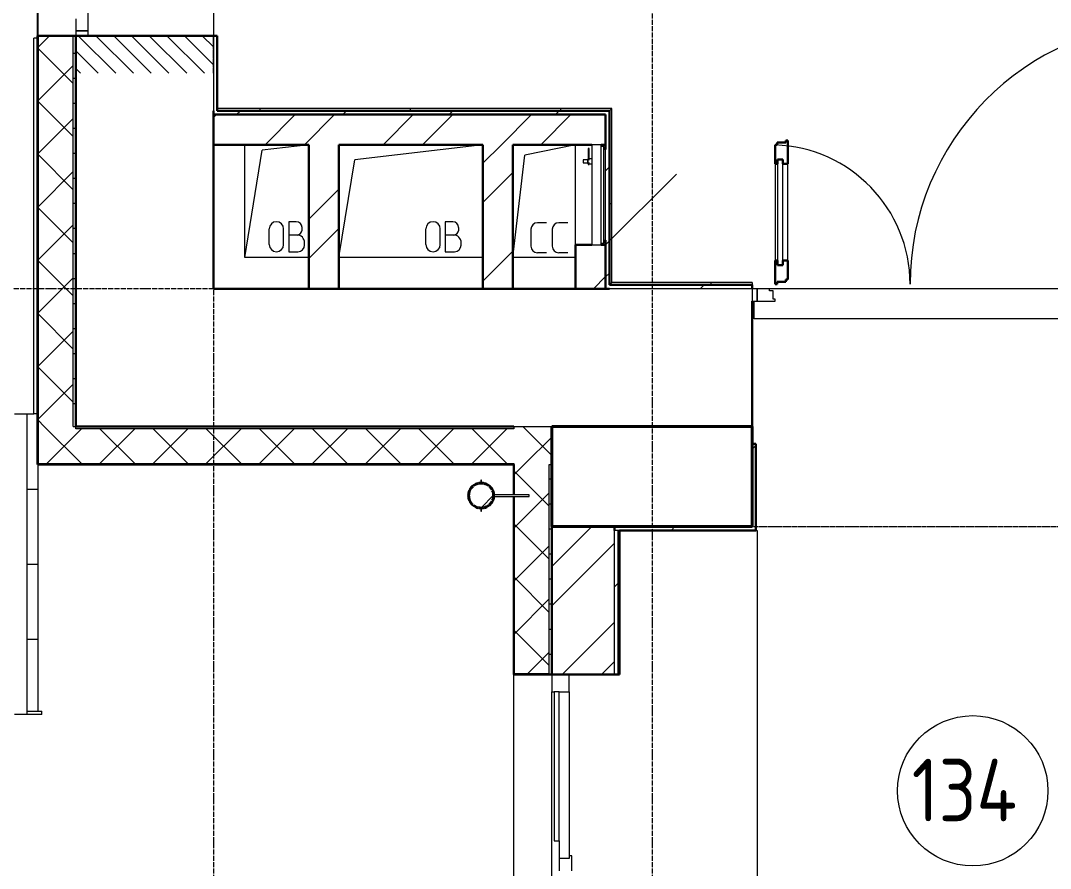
# Model space of a CAD drawing. Header units: millimetres. Extents: x -215207 to 92095, y -30385 to 123050.
# Drawn here: x -176955 to -172845, y 14026 to 17412 of the extents above; entities that cross this region are included whole.
import ezdxf

# ---------------------------------------------------------------- set-up
doc = ezdxf.new("R2010")
doc.units = ezdxf.units.MM
for name, pattern in [('ADSK_Линия сетки', [25, 20, -2.5, 0, -2.5]), ('ADSK_Сверху', [4.5, 3, -1.5]), ('ADSK_Штриховая_ш2 п1_5', [4.5, 3, -1.5])]:
    doc.linetypes.add(name, pattern=pattern)
for name, color, linetype, lineweight in [('_ Окна', 7, 'Continuous', 9), ('Двери', 7, 'Continuous', 9), ('Лестницы', 7, 'Continuous', 9), ('Линии', 7, 'Continuous', 9), ('Марки помещений', 7, 'Continuous', 20), ('Несущие колонны', 7, 'Continuous', 20), ('Обобщенные модели', 7, 'Continuous', 20), ('Оборудование', 7, 'Continuous', 20), ('Ограждение', 7, 'Continuous', 9), ('Окна', 7, 'Continuous', 9), ('Оси', 7, 'Continuous', 9), ('Перекрытие', 7, 'Continuous', 20), ('Стены внутренние', 7, 'Continuous', 20), ('Стены наружные', 7, 'Continuous', 20), ('Стены штриховка', 7, 'Continuous', 9)]:
    doc.layers.add(name, color=color, linetype=linetype, lineweight=lineweight)
doc.layers.add('Двери открывание', color=7, linetype='Continuous', lineweight=9, true_color=0xc0c0c0)
doc.styles.add('GOST Common_3', font='GOST_Common.ttf', dxfattribs={"width": 0.9, "height": 2.5})

# ---------------------------------------------------------------- blocks, each defined once
blk = doc.blocks.new('1 этаж 21082025')
at = {"lineweight": 18}
for p, q in [((25195, -14525), (24991.8, -14566.8)), ((24945, -14975), (24991.8, -14566.8)), ((25079.2, -14836.8), (25042.7, -14836.8)), ((25164.2, -14836.8), (25127.7, -14836.8)), ((25016.6, -14862.9), (25016.6, -14930.7)), ((25101.6, -14862.9), (25101.6, -14930.7)), ((25079.2, -14956.8), (25042.7, -14956.8)), ((25164.2, -14956.8), (25127.7, -14956.8)), ((25195, -14975), (24945, -14975))]:
    blk.add_line(p, q, dxfattribs=at)
for centre, start, end in [((25042.7, -14862.9), 90, 180), ((25127.7, -14862.9), 90, 180), ((25042.7, -14930.7), 180, 270), ((25127.7, -14930.7), 180, 270)]:
    blk.add_arc(centre, 26.1, start, end, dxfattribs=at)
at = {"layer": '_ Окна', "lineweight": 18}
for p, q in [((25100, -16640), (25100, -16710)), ((25170, -16710), (25170, -16640)), ((25100, -16710), (25110, -16710)), ((25130, -16710), (25170, -16710)), ((25170, -17375), (25130, -17375)), ((25130, -17375), (25130, -17425)), ((25180, -17365), (25170, -17365)), ((25170, -17365), (25170, -17375)), ((25180, -17425), (25180, -17365))]:
    blk.add_line(p, q, dxfattribs=at)
at = {"layer": '_ Окна'}
for p, q in [((25130, -16710), (25110, -16710)), ((25110, -16710), (25110, -17305)), ((25130, -17305), (25130, -16710)), ((25110, -17305), (25130, -17305))]:
    blk.add_line(p, q, dxfattribs=at)
at = {"layer": 'Двери'}
for p, q in [((23250, -14070), (23250, -13998)), ((23200, -14023), (23200, -14070)), ((23250, -14070), (23200, -14070)), ((23200, -14070), (23200, -14090)), ((23200, -14070), (23250, -14070)), ((23200, -14090), (23250, -14090)), ((23250, -14090), (23250, -14070)), ((26001, -14584), (26001, -15006)), ((26022, -14584), (26001, -14584)), ((26022, -15006), (26022, -14584)), ((25992, -14602), (25992, -14988)), ((26042, -14988), (26042, -14602)), ((26001, -15006), (26022, -15006)), ((25900, -15100), (25900, -15150)), ((25920, -15100), (25900, -15100)), ((25920, -15150), (25920, -15100)), ((25969, -15100), (25920, -15100)), ((25920, -15100), (25920, -15150)), ((25969, -15108), (25969, -15100)), ((25983, -15108), (25969, -15108)), ((25983, -15142), (25983, -15108)), ((25900, -15150), (25920, -15150)), ((25920, -15150), (25992, -15150)), ((25992, -15142), (25983, -15142)), ((25992, -15150), (25992, -15142))]:
    blk.add_line(p, q, dxfattribs=at)
at = {"layer": 'Двери', "linetype": 'ADSK_Штриховая_ш2 п1_5'}
for p, q in [((23750, -14090), (23200, -14090)), ((23200, -14090), (23200, -14240)), ((23750, -14240), (23750, -14090))]:
    blk.add_line(p, q, dxfattribs=at)
at = {"layer": 'Двери', "linetype": 'Continuous', "lineweight": 18}
for p, q in [((23360.1, -14240), (23210.1, -14090)), ((23430.8, -14240), (23280.8, -14090)), ((23501.5, -14240), (23351.5, -14090)), ((23572.2, -14240), (23422.2, -14090)), ((23642.9, -14240), (23492.9, -14090)), ((23713.6, -14240), (23563.6, -14090)), ((23750, -14205.7), (23634.3, -14090)), ((23750, -14135), (23705, -14090)), ((23289.3, -14240), (23200, -14150.7)), ((23218.6, -14240), (23200, -14221.4))]:
    blk.add_line(p, q, dxfattribs=at)
at = {"layer": 'Двери', "lineweight": 30}
for p, q in [((26042, -14508), (26034, -14508)), ((26034, -14508), (26034, -14517)), ((26042, -14602), (26042, -14508)), ((26000, -14526), (25992, -14526)), ((25992, -14526), (25992, -14602)), ((26034, -14517), (26000, -14517)), ((26000, -14517), (26000, -14526)), ((26001, -14584), (26001, -14602)), ((26022, -14584), (26001, -14584)), ((26022, -14602), (26022, -14584)), ((26001, -14602), (25992, -14602)), ((26042, -14602), (26022, -14602)), ((25992, -14988), (25992, -15082)), ((26001, -14988), (25992, -14988)), ((26001, -15006), (26001, -14988)), ((26022, -14988), (26022, -15006)), ((26042, -14988), (26022, -14988)), ((26042, -15064), (26042, -14988)), ((26022, -15006), (26001, -15006)), ((25992, -15082), (26000, -15082)), ((26000, -15082), (26000, -15073)), ((26000, -15073), (26034, -15073)), ((26034, -15073), (26034, -15064)), ((26034, -15064), (26042, -15064))]:
    blk.add_line(p, q, dxfattribs=at)
at = {"layer": 'Двери открывание'}
for centre, radius, start, end in [((27576, -15082), 1046, 90.986, 180), ((25974, -15082), 556, 0, 88.1448)]:
    blk.add_arc(centre, radius, start, end, dxfattribs=at)
at = {"layer": 'Лестницы'}
for p, q in [((23050, -14090), (23050, -13998)), ((23005, -15600), (23033, -15600)), ((23005, -15600), (23033, -15600)), ((23050, -15900), (23050, -15802)), ((23005, -15900), (23050, -15900)), ((23005, -15900), (23050, -15900)), ((23050, -16200), (23050, -15900)), ((23005, -16200), (23050, -16200)), ((23005, -16200), (23050, -16200)), ((23050, -16500), (23050, -16200)), ((23005, -16500), (23050, -16500)), ((23005, -16500), (23050, -16500)), ((23050, -16787), (23050, -16500))]:
    blk.add_line(p, q, dxfattribs=at)
at = {"layer": 'Линии', "lineweight": 18}
for p, q in [((23875, -14975), (23875, -14525)), ((23875, -14975), (23944.5, -14546.7)), ((24130, -14525), (23944.5, -14546.7)), ((24825, -14525), (24313.3, -14585)), ((24250, -14975), (24313.3, -14585)), ((24080, -14832.5), (24050, -14832.5)), ((24050, -14832.5), (24050, -14952.5)), ((24705, -14832.5), (24675, -14832.5)), ((24675, -14832.5), (24675, -14952.5)), ((23972.4, -14923.8), (23972.4, -14861.2)), ((24029.8, -14923.8), (24029.8, -14861.2)), ((24103.3, -14865.8), (24103.3, -14855.8)), ((24597.5, -14923.8), (24597.5, -14861.2)), ((24654.9, -14923.8), (24654.9, -14861.2)), ((24728.4, -14865.8), (24728.4, -14855.8)), ((24083.3, -14885.8), (24050, -14885.8)), ((24113.3, -14925.8), (24113.3, -14915.8)), ((24708.4, -14885.8), (24675, -14885.8)), ((24738.4, -14925.8), (24738.4, -14915.8)), ((24050, -14952.5), (24086.7, -14952.5)), ((24675, -14952.5), (24711.7, -14952.5)), ((24130, -14975), (23875, -14975)), ((24825, -14975), (24250, -14975))]:
    blk.add_line(p, q, dxfattribs=at)
at = {"layer": 'Линии', "linetype": 'ADSK_Сверху'}
blk.add_line((25900, -16050), (27650, -16050), dxfattribs=at)
at = {"layer": 'Линии', "lineweight": 18}
for centre, radius, start, end in [((24001.1, -14861.2), 28.7, 0, 180), ((24080, -14855.8), 23.3, 0, 90), ((24626.2, -14861.2), 28.7, 0, 180), ((24705, -14855.8), 23.3, 0, 90), ((24083.3, -14865.8), 20, 270, 0), ((24708.4, -14865.8), 20, 270, 0), ((24083.3, -14915.8), 30, 0, 90), ((24708.4, -14915.8), 30, 0, 90), ((24001.1, -14923.8), 28.7, 180, 0), ((24086.7, -14925.8), 26.7, 270, 0), ((24626.2, -14923.8), 28.7, 180, 0), ((24711.7, -14925.8), 26.7, 270, 0)]:
    blk.add_arc(centre, radius, start, end, dxfattribs=at)
at = {"layer": 'Марки помещений'}
blk.add_circle((26780.1, -17105), 300, dxfattribs=at)
at = {"layer": 'Несущие колонны', "lineweight": 40}
for p, q in [((25100, -15650), (25900, -15650)), ((25100, -16050), (25100, -15650)), ((25900, -15650), (25100, -15650)), ((25100, -15650), (25100, -16050)), ((25900, -15650), (25900, -16050)), ((25900, -16050), (25900, -15650)), ((25900, -16050), (25100, -16050)), ((25350, -16050), (25900, -16050))]:
    blk.add_line(p, q, dxfattribs=at)
at = {"layer": 'Несущие колонны'}
blk.add_line((25100, -16050), (25350, -16050), dxfattribs=at)
at = {"layer": 'Обобщенные модели'}
for p, q in [((24819, -15864), (24817, -15864)), ((24817, -15864), (24817, -15874)), ((24819, -15864), (24817, -15864)), ((24817, -15864), (24817, -15874)), ((24819, -15864), (24817, -15864)), ((24817, -15864), (24817, -15874)), ((24819, -15864), (24817, -15864)), ((24817, -15864), (24817, -15874)), ((24819, -15874), (24819, -15864)), ((24819, -15874), (24819, -15864)), ((24819, -15874), (24819, -15864)), ((24819, -15874), (24819, -15864)), ((24817, -15876), (24817, -15874)), ((24819, -15876), (24817, -15876)), ((24819, -15874), (24819, -15876)), ((25010, -15922.7), (24870, -15922.7)), ((24870, -15922.7), (24870, -15925.1)), ((24870, -15926.9), (24870, -15929.3)), ((24870, -15929.3), (25010, -15929.3)), ((25010, -15929.3), (25010, -15922.7)), ((24817, -15978), (24817, -15976)), ((24817, -15976), (24819, -15976)), ((24817, -15978), (24817, -15988)), ((24817, -15978), (24817, -15988)), ((24817, -15978), (24817, -15988)), ((24817, -15978), (24817, -15988)), ((24819, -15976), (24819, -15978)), ((24819, -15988), (24819, -15978)), ((24819, -15988), (24819, -15978)), ((24819, -15988), (24819, -15978)), ((24819, -15988), (24819, -15978)), ((24817, -15988), (24819, -15988)), ((24817, -15988), (24819, -15988)), ((24817, -15988), (24819, -15988)), ((24817, -15988), (24819, -15988))]:
    blk.add_line(p, q, dxfattribs=at)
at = {"layer": 'Обобщенные модели', "linetype": 'Continuous', "lineweight": 9}
blk.add_line((24817.8, -15974.7), (24867.7, -15924.9), dxfattribs=at)
at = {"layer": 'Обобщенные модели'}
for radius, start, end in [(52, 0, 180), (50, 0, 180), (52, 180, 0), (50, 180, 0)]:
    blk.add_arc((24818, -15926), radius, start, end, dxfattribs=at)
at = {"layer": 'Обобщенные модели', "lineweight": 40}
for start, end in [(132.0174, 152.8285), (103.6312, 126.2008), (78.9964, 101.0036), (53.7992, 76.3688), (27.1715, 49.417), (156.6941, 180), (180, 203.3059), (0, 23.3059), (336.6941, 0), (207.1715, 227.9826), (233.7992, 256.3688), (258.9964, 281.0036), (283.7397, 306.2008), (310.583, 332.8285)]:
    blk.add_arc((24818, -15926), 50, start, end, dxfattribs=at)
at = {"layer": 'Оборудование'}
for p, q in [((25244.6, -14540.8), (25244.6, -14586.7)), ((25249.6, -14540.8), (25244.6, -14540.8)), ((25249.6, -14586.7), (25249.6, -14540.8)), ((25296.4, -14525), (25260, -14525)), ((25260, -14525), (25260, -14925)), ((25297.3, -14924.1), (25297.3, -14525.9)), ((25307, -14532), (25297.3, -14532)), ((25308, -14917), (25308, -14533)), ((25315, -14544), (25309.5, -14544)), ((25315, -14906), (25315, -14544)), ((25242.1, -14585.4), (25224.7, -14585.4)), ((25224.7, -14585.4), (25224.7, -14597.6)), ((25244.1, -14583.4), (25242.1, -14585.4)), ((25242.1, -14585.4), (25242.1, -14597.6)), ((25260, -14581.8), (25244.1, -14581.8)), ((25244.1, -14581.8), (25244.1, -14601.1)), ((25224.7, -14597.6), (25242.1, -14597.6)), ((25242.1, -14597.6), (25244.1, -14599.6)), ((25244.1, -14601.1), (25260, -14601.1)), ((25244.6, -14596.3), (25244.6, -14604.6)), ((25244.6, -14604.6), (25249.6, -14604.6)), ((25249.6, -14604.6), (25249.6, -14596.3)), ((25315, -14925), (25597.8, -14642.2)), ((25297.3, -14918), (25307, -14918)), ((25309.5, -14906), (25315, -14906)), ((25260, -14925), (25296.4, -14925))]:
    blk.add_line(p, q, dxfattribs=at)
for points, knots in [([(25297.3, -14525.9), (25297.3, -14525.8), (25297.3, -14525.7), (25297.2, -14525.6), (25297.2, -14525.4), (25297, -14525.3), (25296.8, -14525.1), (25296.6, -14525), (25296.5, -14525), (25296.4, -14525)], [0, 0, 0, 0, 0.166667, 0.25, 0.333333, 0.5, 0.666667, 0.833333, 1, 1, 1, 1]), ([(25308, -14533), (25308, -14532.9), (25308, -14532.7), (25307.9, -14532.6), (25307.9, -14532.5), (25307.8, -14532.4), (25307.7, -14532.2), (25307.5, -14532.1), (25307.3, -14532), (25307.1, -14532), (25307, -14532)], [0, 0, 0, 0, 0.166667, 0.25, 0.333333, 0.416667, 0.541667, 0.666667, 0.833333, 1, 1, 1, 1]), ([(25309.5, -14544), (25309.4, -14544), (25309.2, -14544), (25308.9, -14543.9), (25308.8, -14543.8), (25308.6, -14543.7), (25308.4, -14543.6), (25308.3, -14543.4), (25308.2, -14543.2), (25308.1, -14543.1), (25308, -14542.8), (25308, -14542.6), (25308, -14542.5)], [0, 0, 0, 0, 0.166667, 0.25, 0.333333, 0.416667, 0.5, 0.583333, 0.666667, 0.75, 0.833333, 1, 1, 1, 1]), ([(25307, -14918), (25307.1, -14918), (25307.3, -14918), (25307.5, -14917.9), (25307.7, -14917.8), (25307.8, -14917.6), (25307.9, -14917.5), (25307.9, -14917.4), (25308, -14917.3), (25308, -14917.1), (25308, -14917)], [-1, -1, -1, -1, -0.833333, -0.666667, -0.541667, -0.416667, -0.333333, -0.25, -0.166667, 0, 0, 0, 0]), ([(25308, -14907.5), (25308, -14907.4), (25308, -14907.2), (25308.1, -14906.9), (25308.2, -14906.8), (25308.3, -14906.6), (25308.4, -14906.4), (25308.6, -14906.3), (25308.8, -14906.2), (25308.9, -14906.1), (25309.2, -14906), (25309.4, -14906), (25309.5, -14906)], [-1, -1, -1, -1, -0.833333, -0.75, -0.666667, -0.583333, -0.5, -0.416667, -0.333333, -0.25, -0.166667, 0, 0, 0, 0]), ([(25296.4, -14925), (25296.5, -14925), (25296.6, -14925), (25296.8, -14924.9), (25297, -14924.7), (25297.2, -14924.6), (25297.2, -14924.4), (25297.3, -14924.3), (25297.3, -14924.2), (25297.3, -14924.1)], [-1, -1, -1, -1, -0.833333, -0.666667, -0.5, -0.333333, -0.25, -0.166667, 0, 0, 0, 0])]:
    blk.add_open_spline(points, degree=3, knots=knots, dxfattribs=at)
at = {"layer": 'Ограждение'}
for p, q in [((25340, -14380), (23765, -14380)), ((25340, -14380), (25330, -14390)), ((25340, -15075), (25340, -14380)), ((25330, -15085), (25340, -15075)), ((25900, -15075), (25340, -15075)), ((25900, -15075), (25900, -15085)), ((22955, -15600), (23005, -15600)), ((23005, -15600), (23005, -16800)), ((25915, -16065), (25920, -16065)), ((25920, -16065), (25920, -19455)), ((23005, -16800), (22955, -16800))]:
    blk.add_line(p, q, dxfattribs=at)
at = {"layer": 'Ограждение', "linetype": 'Continuous'}
for p, q in [((23936, -14390), (23936, -14380)), ((24536, -14390), (24536, -14380)), ((25136, -14390), (25136, -14380)), ((25330, -14760.3), (25340, -14760.3)), ((25736, -15085), (25736, -15075))]:
    blk.add_line(p, q, dxfattribs=at)
at = {"layer": 'Окна'}
for p, q in [((25100, -18670), (25100, -16710)), ((25170, -16710), (25170, -17365)), ((25130, -17305), (25130, -17375))]:
    blk.add_line(p, q, dxfattribs=at)
at = {"layer": 'Оси', "linetype": 'ADSK_Линия сетки'}
for p, q in [((23750, 5350.6), (23750, -60626.1)), ((25500, 5350.6), (25500, -60626.1)), ((28420, -15100), (-14072.3, -15100))]:
    blk.add_line(p, q, dxfattribs=at)
at = {"layer": 'Перекрытие', "color": 49, "true_color": 0x464646}
for p, q in [((23875, -14975), (23875, -14525)), ((24130, -14975), (23875, -14975)), ((24825, -14975), (24250, -14975)), ((27581, -15100), (25969, -15100))]:
    blk.add_line(p, q, dxfattribs=at)
at = {"layer": 'Стены внутренние'}
for p, q in [((23750, -12390), (23750, -14390)), ((23048, -14090), (23048, -13998)), ((25900, -15100), (25330, -15100)), ((24948, -15650), (25100, -15650)), ((24948, -18740), (24948, -16640))]:
    blk.add_line(p, q, dxfattribs=at)
at = {"layer": 'Стены внутренние', "lineweight": 30}
for p, q in [((23048, -14090), (23048, -15802)), ((23190, -14090), (23048, -14090)), ((23750, -14090), (23200, -14090)), ((23200, -14090), (23200, -15650)), ((23750, -15100), (23750, -14525)), ((24130, -15100), (23750, -15100)), ((24825, -15100), (24250, -15100)), ((25195, -15100), (24945, -15100)), ((25900, -15650), (25900, -15150)), ((23200, -15650), (24948, -15650)), ((25100, -15650), (25900, -15650)), ((25100, -15802), (25100, -15650)), ((23048, -15802), (24948, -15802)), ((24948, -15802), (24948, -15923.4)), ((24948, -15928.9), (24948, -16640)), ((24948, -16640), (25090, -16640))]:
    blk.add_line(p, q, dxfattribs=at)
at = {"layer": 'Стены внутренние', "linetype": 'Continuous', "lineweight": 9}
for p, q in [((23050, -14136.3), (23094.3, -14092)), ((23190, -14280.5), (23050, -14140.5)), ((23050, -14348.5), (23190, -14208.5)), ((23190, -14492.6), (23050, -14352.6)), ((23050, -14560.6), (23190, -14420.6)), ((23190, -14704.7), (23050, -14564.7)), ((23050, -14772.7), (23190, -14632.7)), ((23190, -14916.9), (23050, -14776.9)), ((23050, -14984.9), (23190, -14844.9)), ((23190, -15129), (23050, -14989)), ((23050, -15197), (23190, -15057)), ((23190, -15341.1), (23050, -15201.1)), ((23050, -15409.1), (23190, -15269.1)), ((23190, -15553.3), (23050, -15413.3)), ((23050, -15480.9), (23048, -15484.4)), ((23050, -15621.3), (23190, -15481.3)), ((23074.6, -15650), (23050, -15625.4)), ((23224.6, -15800), (23074.6, -15650)), ((25100, -15766.2), (24983.8, -15650)), ((23083.4, -15800), (23223.4, -15660)), ((23295.5, -15800), (23435.5, -15660)), ((23436.7, -15800), (23296.7, -15660)), ((23507.7, -15800), (23647.7, -15660)), ((23648.9, -15800), (23508.9, -15660)), ((23719.8, -15800), (23859.8, -15660)), ((23861, -15800), (23721, -15660)), ((23931.9, -15800), (24071.9, -15660)), ((24073.1, -15800), (23933.1, -15660)), ((24144.1, -15800), (24284.1, -15660)), ((24285.3, -15800), (24145.3, -15660)), ((24356.2, -15800), (24496.2, -15660)), ((24497.4, -15800), (24357.4, -15660)), ((24568.3, -15800), (24708.3, -15660)), ((24709.5, -15800), (24569.5, -15660)), ((24780.5, -15800), (24920.5, -15660)), ((24921.6, -15800), (24781.6, -15660)), ((24992.6, -15800), (25100, -15692.6)), ((23593.2, -15802), (23592, -15800)), ((23804.3, -15800), (23803.2, -15802)), ((24649, -15802), (24647.9, -15800)), ((24950, -15842.6), (24992.6, -15800)), ((25090, -15968.4), (24950, -15828.4)), ((24950, -16054.7), (25090, -15914.7)), ((25090, -16180.5), (24950, -16040.5)), ((24950, -16266.9), (25090, -16126.9)), ((25090, -16392.6), (24950, -16252.6)), ((24950, -16323.3), (24948, -16319.9)), ((24950, -16479), (25090, -16339)), ((25090, -16604.7), (24950, -16464.7)), ((25003.1, -16638), (25090, -16551.1))]:
    blk.add_line(p, q, dxfattribs=at)
at = {"layer": 'Стены наружные', "lineweight": 30}
for p, q in [((23200, -14090), (23190, -14090)), ((23765, -14090), (23750, -14090)), ((23765, -14390), (23765, -14090)), ((23750, -14390), (23750, -14525)), ((25315, -14405), (23750, -14405)), ((25330, -14390), (23765, -14390)), ((25315, -14405), (25315, -14544)), ((25330, -15085), (25330, -14390)), ((23750, -14525), (24130, -14525)), ((24130, -14525), (24130, -15100)), ((24250, -14525), (24825, -14525)), ((24250, -15100), (24250, -14525)), ((24825, -14525), (24825, -15100)), ((24945, -14525), (25260, -14525)), ((24945, -15100), (24945, -14525)), ((25296.6, -14525), (25315, -14525)), ((25315, -14906), (25315, -15100)), ((25195, -14925), (25195, -15100)), ((25260, -14925), (25195, -14925)), ((25315, -14925), (25296.6, -14925)), ((24130, -15100), (24250, -15100)), ((24825, -15100), (24945, -15100)), ((25195, -15100), (25330, -15100)), ((25900, -15085), (25330, -15085)), ((25900, -15100), (25900, -15085)), ((25900, -15720), (25900, -16050)), ((25915, -15720), (25900, -15720)), ((25915, -16065), (25915, -15720)), ((25100, -16640), (25100, -15802)), ((25350, -16065), (25350, -16050)), ((25900, -16050), (25350, -16050)), ((25370, -16065), (25915, -16065)), ((25370, -16640), (25370, -16065)), ((25090, -16640), (25370, -16640))]:
    blk.add_line(p, q, dxfattribs=at)
at = {"layer": 'Стены наружные'}
for p, q in [((23033, -15600), (23033, -14100)), ((23048, -14100), (23033, -14100)), ((25195, -14925), (25195, -14525)), ((25907.5, -15220), (25907.5, -15150)), ((27642.5, -15220), (25907.5, -15220)), ((23048, -15600), (23033, -15600)), ((25350, -16050), (25100, -16050)), ((23005, -16787), (23065, -16787)), ((23065, -16800), (23005, -16800)), ((23065, -16800), (23065, -16787))]:
    blk.add_line(p, q, dxfattribs=at)
at = {"layer": 'Стены наружные', "linetype": 'Continuous', "lineweight": 9}
for p, q in [((23200, -14160.3), (23190, -14160.3)), ((23200, -14260.3), (23190, -14260.3)), ((23200, -14360.3), (23190, -14360.3)), ((23750, -14416.6), (23761.6, -14405)), ((23842, -14405), (23857, -14390)), ((23955.9, -14525), (24075.9, -14405)), ((24113, -14525), (24233, -14405)), ((24266.3, -14405), (24281.3, -14390)), ((24427.3, -14525), (24547.3, -14405)), ((24584.5, -14525), (24704.5, -14405)), ((24690.5, -14405), (24705.5, -14390)), ((24898.8, -14525), (25018.8, -14405)), ((25056, -14525), (25176, -14405)), ((25114.8, -14405), (25129.8, -14390)), ((23200, -14460.3), (23190, -14460.3)), ((24825, -14598.8), (24898.8, -14525)), ((23200, -14560.3), (23190, -14560.3)), ((25315, -14629.1), (25330, -14614.1)), ((23200, -14660.3), (23190, -14660.3)), ((24825, -14756), (24945, -14636)), ((24130, -14822.3), (24250, -14702.3)), ((23200, -14760.3), (23190, -14760.3)), ((23200, -14860.3), (23190, -14860.3)), ((24130, -14979.5), (24250, -14859.5)), ((23200, -14960.3), (23190, -14960.3)), ((24825, -15070.3), (24945, -14950.3)), ((25315, -15053.3), (25330, -15038.3)), ((23200, -15060.3), (23190, -15060.3)), ((25266.7, -15100), (25315, -15051.7)), ((25692.6, -15100), (25707.6, -15085)), ((23200, -15160.3), (23190, -15160.3)), ((23200, -15260.3), (23190, -15260.3)), ((23200, -15360.3), (23190, -15360.3)), ((23200, -15460.3), (23190, -15460.3)), ((23200, -15560.3), (23190, -15560.3)), ((25900, -15741.1), (25915, -15726.1)), ((25100, -15860.3), (25090, -15860.3)), ((25100, -15960.3), (25090, -15960.3)), ((25100, -16060.3), (25090, -16060.3)), ((25100, -16209.7), (25259.7, -16050)), ((25576.1, -16065), (25591.1, -16050)), ((25100, -16366.8), (25350, -16116.8)), ((25365, -16134.7), (25370, -16129.7)), ((25100, -16160.3), (25090, -16160.3)), ((25365, -16205.4), (25370, -16200.4)), ((25100, -16260.3), (25090, -16260.3)), ((25365, -16276.1), (25370, -16271.1)), ((25350, -16291.1), (25365, -16276.1)), ((25365, -16346.8), (25370, -16341.8)), ((25100, -16360.3), (25090, -16360.3)), ((25141.1, -16640), (25350, -16431.1)), ((25365, -16417.5), (25370, -16412.5)), ((25100, -16460.3), (25090, -16460.3)), ((25365, -16488.2), (25370, -16483.2)), ((25100, -16560.3), (25090, -16560.3)), ((25365, -16559), (25370, -16554)), ((25298.3, -16640), (25350, -16588.3)), ((25365, -16629.7), (25370, -16624.7))]:
    blk.add_line(p, q, dxfattribs=at)
at = {"layer": 'Стены штриховка'}
for p, q in [((23050, -14092), (23050, -15802)), ((23190, -14092), (23050, -14092)), ((23190, -15650), (23190, -14090)), ((23190, -15650), (23200, -15650)), ((23200, -15660), (23200, -15650)), ((24948, -15650), (24948, -15660)), ((24948, -15660), (23200, -15660)), ((24950, -15800), (23048, -15800)), ((24950, -15923.4), (24950, -15800)), ((25090, -16640), (25090, -15802)), ((25090, -15802), (25100, -15802)), ((24950, -16638), (24950, -15928.9)), ((25350, -16640), (25350, -16065)), ((25370, -16065), (25350, -16065)), ((25365, -16640), (25365, -16065)), ((25090, -16638), (24950, -16638))]:
    blk.add_line(p, q, dxfattribs=at)
at = {"layer": 'Марки помещений', "style": 'GOST Common_3', "width": 0.9}
blk.add_text('134', height=250, dxfattribs=at).set_placement((26536.7, -17227.2))

msp = doc.modelspace()

# ---------------------------------------------------------------- block references
msp.add_blockref('1 этаж 21082025', (-199934.8, 31441.4))

doc.saveas('drawing.dxf')
